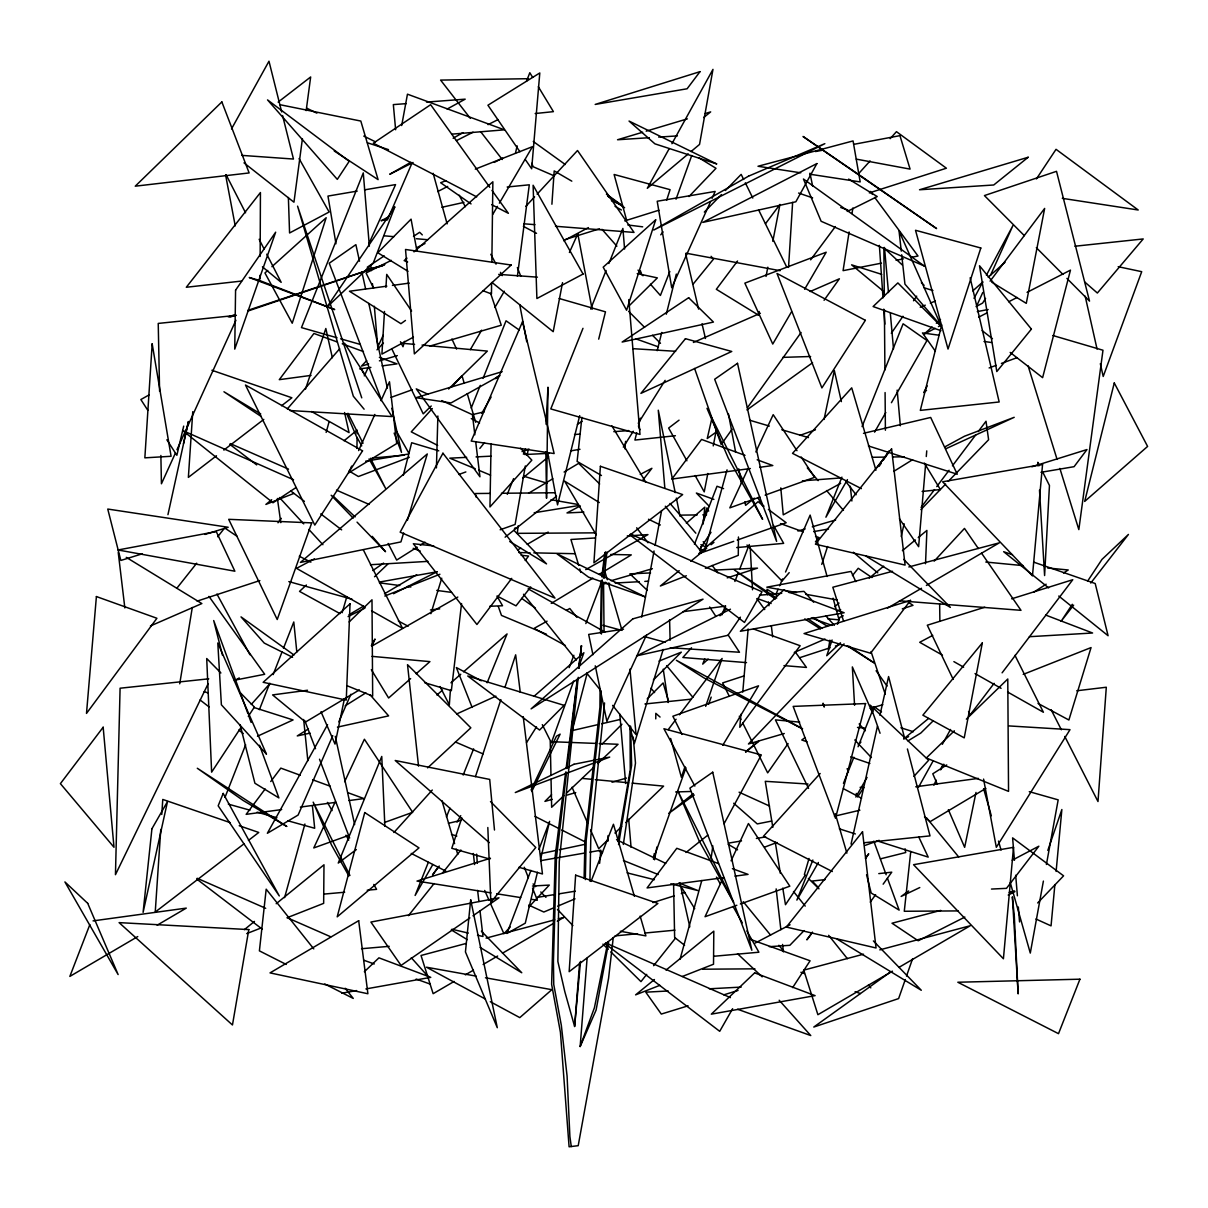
<?xml version="1.0" encoding="UTF-8"?>
<svg xmlns="http://www.w3.org/2000/svg" width="1208" height="1208" viewBox="0 0 1208 1208"><rect width="100%" height="100%" fill="white"/><g stroke="black" fill="none" stroke-linecap="round" stroke-linejoin="round"><path stroke-width="1.5" d="M601.222 691.927L601.176 706.861L586.182 840.557L585.321 879.62M601.388 634.034L602.203 579.885M260.067 278.988L260.082 275.228M260.158 256.428L260.43 192.54L186.319 287.262L241.63 281.056M600.074 688.62L599.923 707.254L584.959 841.025L584.098 878.307M600.512 632.72L601.357 580.565M356.964 448.485L357.055 437.462M357.085 433.793L357.115 430.124L344.084 440.739M738.45 537.001L738.284 555.348L705.396 568.288M655.763 718.881L655.823 713.339L660.051 717.039M491.596 282.732L491.46 293.952L482.732 290.63M491.852 262.181L492.864 181.789L413.997 251.868M607.971 841.161L608.062 835.589M491.082 443.729L489.965 506.952L531.837 460.157L520.512 448.213M589.912 881.145L590.848 836.057L604.559 702.92M436.42 467.904L437.87 416.005M925.524 563.713L926.898 530.433L918.246 537.575M546.031 424.174L547.979 387.194L546.529 498.27L545.835 451.943M384.491 311.468L381.909 354.11L413.438 337.138M385.941 287.368L386.726 274.382L411.596 311.045M788.537 267.421L792.629 202.4M160.77 829.473L155.243 912.055L243.986 843.833M161.766 814.464L162.778 799.439L230.335 822.678M192.767 411.686L188.373 477.371L216.474 455.778M551.905 204.227L554.2 170.902L571.807 181.155M450.403 690.055L449.331 704.838L439.984 686.521M578.224 677.326L559.259 861.697L557.87 961.538L564.831 991.768L574.615 1026.483L579.644 962.58M608.636 942.602L596.088 1010.115L580.142 1046.536L587.103 958.201M607.956 941.772L594.411 1007.759L580.142 1046.536M740.897 714.29L739.794 727.276L800.149 645.721L753.46 628.975M742.784 692.033L748.13 628.975M925.63 464.023L918.624 546.696L899.416 518.791M926.279 456.518L926.747 450.886M624.898 448.863L625.578 441.373M574.615 1026.483L580.489 961.432M599.621 863.342L600.814 850.236L589.866 852.138M1054.886 884.588L1051.051 925.872L1035.936 919.016M1056.109 871.451L1061.862 809.526L1047.819 850.432M700.398 552.207L700.957 546.575M703.162 524.061L704.808 507.164L686.37 523.17M579.176 668.009L579.946 660.565M580.323 656.835L581.471 645.661L578.692 667.949M604.151 578.33L606.884 552.116M518.126 525.888L517.326 533.347L595.378 532.849M910.756 851.474L904.279 911.27L958.186 910.908M581.939 417.349L577.107 461.441L601.463 475.499M613.271 937.499L608.56 978.374L578.209 1145.682L569.089 1146.785L560.421 1032.296L551.618 984.354L555.242 855.596L565.691 771.987M461.562 603.562L451.354 690.674L424.597 682.686M566.567 772.305L556.465 857.967L553.43 961.251L553.747 984.414L561.327 1025.335L567.081 1076.041L569.889 1136.456L571.278 1146.528M567.005 768.575L577.53 679.183M578.843 668.009L579.719 660.565M580.157 656.835L581.471 645.661M602.641 576.14L605.51 551.875M566.159 768.273L577.303 679.107M601.826 576.865L604.815 552.811M517.401 276.224L529.3 184.809L507.194 186.998M302.423 138.648L293.952 202.204L244.001 162.869M306.168 110.608L310.667 76.965L278.142 102.106M711.059 858.737L712.841 845.872M653.468 859.16L654.283 853.558M623.328 844.437L635.484 763.079L633.249 737.152M849.118 231.966L843.078 270.652L881.462 263.163M852.002 213.544L852.878 208.018M179.72 683.803L192.298 607.503M828.356 649.391L829.881 640.18M618.556 844.558L631.633 765.374L630.636 726.219M617.907 841.568L630.259 769.572L630.048 726.401M525.314 465.971L515.121 524.453L500.142 529.784M527.232 454.993L528.183 449.512M1043.395 881.085L1030.288 953.082L1010.281 882.625M1046.415 864.475L1058.178 799.862L1029.292 791.663M401.69 125.541L407.458 94.179L504.385 129.83L451.852 134.148M641.72 617.046L654.056 550.984M655.083 545.472L661.591 510.606M654.54 859.779L656.91 846.989M562.535 282.642L553.204 331.702L491.958 282.43M759.258 311.498L758.533 315.182L716.329 289.286L737.544 261.003M766.038 276.421L767.82 267.195M772.818 241.343L779.96 204.439L765.449 223.782M707.828 473.476L704.234 491.867L695.113 475.499M713.233 445.903L716.117 431.18M344.416 698.722L335.024 744.098L321.011 711.723M976.004 792.433L964.648 847.337L948.355 809.692M824.052 419.418L834.35 370.584L841.387 401.615M167.942 514.683L188.418 421.501L183.495 443.623M515.499 153.114L517.13 145.851M901.228 536.473L904.097 523.759M851.051 844.105L877.446 726.265M879.922 715.227L888.59 676.556L904.596 738.118M711.814 418.678L707.254 438.504L716.404 431.92M183.692 426.122L176.866 455.28L166.87 439.788M537.439 872.267L525.269 923.169L506.937 933.467L530.931 870.409M540.489 859.537L549.61 821.365L538.934 849.39M579.704 415.643L557.537 504.884L547.737 452.97M598.7 339.146L605.48 311.83L559.077 298.467M636.737 432.751L634.91 440.059L675.393 435.726M638.549 425.458L640.376 418.164M657.212 350.682L661.758 332.442M666.303 314.201L676.314 274.065M403.321 475.197L411.686 442.732L438.746 450.826M587.224 673.037L572.214 730.583L597.93 724.619M326.145 432.419L329.12 421.652M284.59 897.635L304.914 824.007M705.291 548.659L727.05 469.852M680.029 959.318L701.788 880.511M404.529 341.366L403.004 346.741L400.482 341.713M804.377 874.501L809.028 858.45M342.136 612.728L346.847 596.646M703.237 520.512L706.967 507.858L708.658 511.09M403.623 532.939L400.935 541.909L300.414 562.43L427.285 453.951L407.383 520.376M430.894 613.679L441.751 578.194M663.192 649.436L634.381 743.539L629.338 725.54M666.635 200.271L670.078 189.671L614.102 174.481L626.544 219.931M821.757 564.393L827.571 546.514M461.834 817.861L451.777 848.303L489.859 859.084M475.439 776.653L500.882 699.613M505.019 687.08L515.665 654.827L520.255 692.29M305.503 389.067L325.828 328.501L332.351 357.719M832.101 640.014L826.725 655.733L840.451 642.792M837.461 624.294L839.862 617.303L843.29 615.823M685.011 766.627L681.372 777.273L670.651 738.45M705.683 706.333L722.097 658.451L679.44 714.789M905.305 979.522L898.616 998.578L813.784 1027.042L891.081 971.564M906.513 976.049L912.599 958.714M653.8 857.801L685.963 767.729M708.658 704.158L711.195 697.091M676.012 199.214L691.746 155.5M573.694 680.995L551.376 742.829L542.301 724.649M578.783 666.861L583.887 652.728L534.208 696.14M569.194 667.616L573.86 655.28M585.85 623.57L601.856 581.29M603.185 577.771L605.178 572.486L607.292 579.719M526.507 81.329L529.814 72.722L532.637 77.388M89.86 924.603L69.853 976.411L137.757 936.562M694.464 544.31L717.008 486.25L723.592 488.621M704.777 658.858L702.724 664.128L708.13 659.07M721.901 614.887L725.313 606.084M734.902 581.471L738.33 572.668M739.704 569.149L749.277 544.536M225.005 797.371L245.632 744.762M259.388 709.685L269.716 683.381M273.144 674.608L282.083 651.807M283.457 648.303L293.786 621.984L296.821 651.988M591.014 881.447L613.438 824.264L634.381 896.276M669.821 271.498L660.399 295.462L650.448 284.197M471.226 408.062L480.271 385.367M483.064 378.391L506.046 320.799L519.198 330.026M428.342 862.301L415.114 895.46L432.811 864.52M446.447 816.925L449.935 808.197M463.177 775.038L473.611 748.869M841.916 477.13L825.91 517.205L847.442 479.591M862.074 426.59L903.116 323.789L926.974 340.535L891.428 402.702M812.863 860.02L796.872 900.096L818.39 862.482M843.456 783.343L853.89 757.205M858.073 746.755L874.064 706.68L881.523 711.905M582.981 328.319L550.788 408.923L639.998 434.442L628.794 299.599M590.682 309.037L606.084 270.486M608.892 263.48L622.89 228.433L624.596 249.029M507.269 494.344L513.581 478.625M523.396 454.178L525.51 448.938M487.126 682.777L507.073 633.928L463.57 671.814M387.421 219.962L412.019 163.05M775.868 594.427L778.103 589.247M779.598 585.804L782.573 578.904M785.547 572.003L810.145 515.091L827.102 576.503M332.789 735.672L298.104 815.053L267.361 833.278L327.564 724.634M338.814 721.871L350.879 694.253M371.988 645.933L375.008 639.032L371.354 645.616M933.905 785.245L936.155 780.111M940.655 769.828L942.904 764.679M351.679 466.077L348.599 472.947L396.707 443.562L389.489 381.758L381.003 400.679M358.625 450.584L374.827 414.45M569.406 252.487L577.801 233.793L592.131 309.293M368.682 244.197L395.575 184.597L364.514 189.867M710.5 201.751L671.708 287.746L657.212 201.253L715.166 191.438L712.056 198.308M976.577 306.198L982.753 292.487M990.485 275.349L1012.893 225.639L986.392 275.213M175.402 453.121L161.434 483.774L160.875 455.476M176.957 449.723L235.922 320.271M646.401 635.197L606.869 721.251L595.257 665.819M364.303 375.899L368.259 367.398M377.742 347.013L383.283 335.114M335.129 802.082L313.778 847.94L349.097 835.226M344.627 781.682L364.393 739.221L412.668 812.32L384.416 822.497M747.963 468.885L729.828 507.858L759.847 497.047M755.846 451.943L773.195 414.661L796.993 450.69M723.199 877.748L705.049 916.721L736.835 905.275M731.082 860.806L748.431 823.524L789.821 886.189L740.368 904.007M531.052 790.047L556.45 736.216L560.135 734.132L531.716 791.542M208.153 683.698L115.455 874.683L120.09 688.213L208.757 678.821M927.231 385.941L923.697 392.555L926.521 390.411M974.025 298.346L982.859 281.826M724.045 823.765L761.327 754.924L663.932 728.726L694.857 786.076M669.187 148.66L647.292 188.312L688.228 153.914M671.92 143.707L712.977 69.369L699.538 144.431L691.051 151.544M231.513 128.909L268.976 61.215L281.675 111.936M918.578 787.163L933.195 760.783M942.331 744.294L950.545 729.466M481.796 413.317L491.112 397.039M457.032 822.18L460.746 815.672M874.577 432.147L885.811 412.517M732.622 1008.695L719.711 1031.315L605.148 943.72M855.823 797.038L867.057 777.408M470.32 349.656L481.66 330.177M494.872 307.466L504.325 291.234M791.512 311.815L772.758 344.038L744.853 283.14L826.197 252.215L804.634 289.271M492.728 214.465L497.454 206.387M499.357 203.155L532.486 146.651L475.303 169.12M722.761 745.291L758.533 685.827L672.871 716.238L681.961 734.434M623.313 447.141L633.264 431.241M638.247 423.283L665.14 380.354M985.562 298.391L982.617 303.087L976.079 306.575M526.537 742.633L536.488 726.899M792.644 987.631L810.085 960.783L750.334 939.311M940.745 768.907L943.795 764.211M241.147 727.201L211.627 772.154L206.719 658.526L220.898 672.962M248.274 716.359L254.39 707.058L240.211 692.637M699.689 549.474L711.014 532.32M1072.326 604.302L1061.077 621.32L1073.64 605.133M1087.653 581.078L1101.968 559.41L1128.438 534.434L1090.764 583.041M1036.419 178.92L1056.034 149.324L1138.208 209.996L1062.3 198.338M805.328 875.03L785.487 904.701L782.769 888.122M879.167 466.288L881.221 463.223M883.259 460.173L889.39 451.007M865.653 858.344L868.718 853.754L865.457 858.284M891.308 333.302L902.95 316.254M913.52 300.777L916.706 296.126M740.398 617.167L727.941 635.302L636.646 655.869L730.447 609.194M788.084 743.584L767.669 772.863L742.648 722.882M732.124 429.172L721.176 444.514L694.585 368.455M747.45 407.685L801.085 332.502M824.067 300.279L839.394 278.791L810.19 291.521M870.213 902.195L875.604 894.69M883.139 884.18L891.746 872.176L878.79 873.61M438.021 867.299L432.555 874.909L439.259 866.045M877.204 467.541L889.148 450.931M812.289 932.289L806.869 939.839L812.516 932.35M810.644 259.826L835.377 226.56M277.991 522.792L281.328 518.338M265.156 788.99L246.16 814.343L281.675 809.587M270.743 781.546L280.815 768.122L300.263 775.249M990.107 281.162L1044.648 208.425L1026.287 303.359L991.677 282.128M511.739 578.375L476.934 624.506L413.347 543.751L433.778 545.925M525.208 560.512L528.576 556.058L521.131 555.257M921.085 507.42L934.524 489.587M936.759 486.613L949.08 470.274M952.433 465.82L975.943 434.608M978.178 431.634L986.015 421.245L988.612 439.742L948.235 481.403M668.22 729.617L676.072 719.243M660.746 234.835L663.026 231.83M994.109 683.335L970.16 714.879L968.544 711.497M1002.096 672.826L1072.78 579.704L1011.715 598.806M642.958 479.923L651.897 468.296L640.24 474.427M530.705 586.982L516.012 605.842L497.605 596.329M176.881 588.19L196.693 563.215M217.682 536.76L224.673 527.941L237.13 536.367M852.455 575.582L858.239 568.288L871.919 577.56M646.718 974.373L640.965 981.621L610.81 951.889M653.619 965.69L675.483 938.148M479.833 448.44L484.499 442.611M408.425 915.649L434.08 883.561M442.234 873.354L460.897 850.009M693.271 283.925L713.43 259.192L711.089 256.322M789.202 572.637L782.044 581.048L746.997 545.034M815.46 541.788L819.039 537.59L815.536 536.307M287.323 408.908L339.674 348.765M691.52 647.76L682.867 657.499L746.529 662.618M719.953 615.778L726.129 608.832M251.264 704.445L270.048 683.441M432.298 408.576L411.264 431.86L437.643 445.39M452.094 386.651L462 375.688L464.099 382.861M858.782 173.469L870.077 160.936M890.175 138.633L896.457 131.672L946.393 168.214L869.322 192.903M393.914 832.508L432.283 790.032M820.156 773.498L763.471 836.253L832.327 871.527M913.867 776.412L928.635 760.27L870.228 705.14L880.058 733.256M525.767 206.402L534.6 196.859M537.122 194.141L577.515 150.517L634.019 232.419L555.499 226.273M934.177 561.146L964.482 528.424L978.329 548.508M510.229 926.974L503.932 933.724L490.599 903.765M529.134 906.71L549.293 885.087L532.486 886.038M366.658 360.663L361.479 366.084L368.651 363.986M376.987 349.852L383.449 343.087M844.06 643.894L748.447 743.992L784.279 733.513M1037.672 902.95L1063.584 875.83L1012.606 837.884L1014.448 860.292M688.998 196.526L715.997 168.305L698.677 157.644M804.09 930.598L789.836 945.305L769.345 946.679M920.889 509.61L945.638 484.091M704.34 212.064L721.448 194.579M725.389 190.532L741.168 174.39L743.66 179.463M551.558 794.758L544.929 801.402L552.177 799.334M602.022 744.188L621.939 724.226M647.171 698.934L663.116 682.958L668.386 700.7M653.377 679.968L681.312 652.154L659.009 661.078M629.187 305.745L657.363 277.885L637.22 273.582M932.863 721.146L920.783 733.075L907.963 740.881M431.241 406.009L423.223 413.846L391.709 348.659M448.606 389.006L487.353 351.09L422.045 345.08M858.269 744.687L860.942 742.074M349.157 621.939L371.988 599.802L372.668 696.14L346.877 685.661M954.35 730.795L926.31 757.99L1008.544 791.376L1007.774 679.002L966.37 719.138M608.168 839.56L598.715 848.695L590.561 829.911M614.932 833.052L621.682 826.529M625.744 822.618L663.585 786.121L632.207 783.146M374.51 576.775L387.783 564.136M364.348 971.745L378.934 957.838L430.758 977.347L365.888 988.929M563.849 795.695L551.648 807.261L551.044 779.145M566.552 793.128L593.656 767.412M597.734 763.562L618.058 744.279L599.228 743.539M306.394 585.004L299.524 591.391L339.992 613.619M427.632 767.88L470.833 727.82L407.519 664.672L418.542 766.159M267.723 270.456L264.945 272.963L292.23 323.231L326.175 217.727L271.906 266.696M406.96 258.119L404.136 260.626L407.64 261.955M932.108 326.975L923.697 334.435L935.143 328.334M936.306 323.246L940.519 319.516M972.772 290.901L982.587 282.204M988.189 277.221L1005.026 262.302M410.644 678.594L388.614 697.998L371.339 669.685M416.156 673.747L429.912 661.622L372.034 656.367M436.903 695.023L442.521 690.13M450.946 682.807L460.761 674.245M745.834 752.146L758.639 741.259L745.578 751.738M522.898 478.006L548.568 456.7M754.336 498.149L745.608 505.352L744.913 501.697M834.653 606.673L838.986 603.094M869.247 578.088L883.667 566.174M902.391 550.682L915.362 539.961M498.27 376.216L495.371 378.587L498.572 376.639M904.007 738.677L928.559 718.473M271.679 499.719L265.881 504.431L293.846 493.423M679.198 570.659L660.368 586.001L686.34 575.778M690.78 561.237L706.71 548.251M711.059 544.717L713.958 542.362M244.348 929.662L254.48 921.417M276.194 903.72L323.986 864.792L323.653 903.357L286.945 917.793M654.434 979.537L635.604 994.864L659.84 985.335M666.016 970.1L713.807 931.172L713.52 964.226L682.354 976.472M703.645 117.538L710.666 111.891L705.306 113.492M693.347 793.626L668.688 813.407L694.238 795.03M505.11 537.198L556.541 496.201M686.023 852.47L707.843 835.121M223.857 450.086L263.797 419.387M281.539 405.752L291.898 397.779L211.898 370.267M248.425 840.421L258.769 832.463L239.214 825.728M679.047 420.158L668.643 428.055L686.899 460.776M356.33 849.571L338.24 863.071L381.758 756.45L384.884 826.347M804.785 737.786L801.795 739.991L807.035 741.803M908.643 890.96L901.123 896.457L919.786 887.548M746.937 409.95L812.561 362.732M405.465 320.437L400.92 323.684L349.474 291.249L386.847 286.16M372.864 570.538L383.57 563.094M469.912 917.899L401.056 965.449L370.901 922.051L498.979 897.816L472.977 915.785M367.247 267.21L384.204 255.9M413.483 236.391L419.644 232.283L422.302 234.896M295.96 487.594L272.993 502.77L182.665 430.516L293.544 479.757M577.424 424.31L582.12 421.29M1033.504 592.328L1046.128 584.204M1063.508 573.015L1068.234 569.98L1047.623 567.986M946.725 764.936L932.787 773.784L937.242 784.037M417.137 547.164L396.662 560.074L388.13 543.464M420.278 545.17L425.005 542.196M308.433 728.922L297.259 735.929L310.048 733.12M345.126 705.865L365.873 692.833M893.739 471.407L912.599 459.674M551.241 603.411L592.871 578.179M599.274 574.298L631.286 554.88L610.674 554.457M528.576 493.241L552.811 478.776M564.106 472.026L578.647 463.359L599.666 483.985M359.38 689.919L305.488 722.052L272.6 694.917L307.512 690.251M985.849 788.416L930.175 821.621L924.498 816.94M349.052 614.706L363.533 606.144M384.461 593.792L416.639 574.766M157.161 925.192L186.274 908.114L93.061 920.889M517.568 549.987L520.799 548.1M527.247 544.34L548.206 532.094M887.472 608.153L921.523 588.266M926.385 585.427L999.333 542.83L908.839 566.96M454.102 981.455L433.144 993.686L421.033 955.483L466.197 943.433M465.382 974.856L473.445 970.145M483.125 964.497L497.636 956.026M502.483 953.203L554.079 923.078M557.296 921.191L563.759 917.416L558.338 918.865M892.47 971.156L817.891 1014.705L803.773 970.13L863.509 954.199M898.948 967.381L970.281 925.721L879.786 949.865M372.124 645.933L457.802 597.054M410.886 162.265L389.761 174.269L413.091 162.491M453.121 138.24L462.875 132.699M148.916 395.016L140.853 399.546L147.859 410.373M234.367 680.693L239.244 677.945M585.729 569.632L647.956 534.615L627.284 535.929M499.916 375.658L451.007 402.944L415.975 397.704L502.181 371.641M547.058 621.169L534.072 628.402L565.404 645.54M566.537 610.312L569.768 608.5L576.85 617.303M447.141 109.052L465.186 99.162L426.5 102.091M840.662 483.366L783.252 514.85L780.791 487.896M944.716 446.96L964.467 436.239L1014.207 417.319L945.788 448.772M563.698 240.754L588.432 227.587M938.42 326.598L941.696 324.861L920.315 410.388L999.167 401.977L970.145 277.795M314.382 558.881L296.504 568.349L365.012 607.096M932.742 635.378L919.696 642.294L942.482 655.174M580.308 505.925L566.99 512.932L583.872 512.132M1012.213 860.217L1038.85 846.204L1006.475 888.348L991.466 889.058M755.121 943.086L790.062 924.784M387.768 217.319L381.124 220.747L386.636 219.524M437.689 191.574L447.685 186.425M494.268 162.4L502.588 158.112M978.676 317.16L987.011 312.887M1008.71 301.758L1017.06 297.485M1027.072 292.351L1070.469 270.124L1042.61 377.666L1010.16 352.419M964.875 917.068L918.201 940.775L892.017 923.229L940.7 910.409M1008.212 895.068L1014.886 891.685M456.413 140.626L473.068 132.201M488.062 124.635L498.058 119.592M348.1 616.593L364.922 608.107M393.521 593.702L437.266 571.656M391.301 260.369L366.024 272.993L373.589 288.078M416.579 247.746L425.005 243.533M847.276 211.445L877.25 196.557L848.65 179.101M257.485 736.216L293.076 719.938L253.952 707.495M903.66 738.903L908.612 736.638M456.715 713.943L495.914 696.155M693.407 342.453L760.391 313.25M150.426 625.955L201.842 603.562L126.266 557.356M794.275 652.441L825.004 639.062M554.23 907.631L543.827 912.025L528.696 905.079M557.688 906.166L575.023 898.843M920.239 307.209L925.283 305.156M930.326 303.102L935.37 301.064M384.808 596.027L439.923 574.238M1023.221 674.381L1091.05 647.579L1068.884 720.013L1038.004 703.418M445.843 180.702L440.633 182.74L471.06 203.926M246.734 933.603L260.732 928.106M409.361 457.228L358.399 476.526L349.036 471.014M764.679 847.11L776.986 842.459M989.125 367.942L996.132 365.36M1001.402 363.427L1017.166 357.613M458.844 474.472L465.865 471.935M522.052 451.626L529.074 449.089M865.109 845.404L879.167 840.33M391.06 397.372L412.245 389.731M799.923 435.393L815.46 429.791M765.147 495.144L814.585 477.326L801.13 456.956M733.739 541.32L698.768 553.702L758.035 501.713L763.969 506.137M737.242 540.082L786.197 522.747L768.409 509.459M230.018 317.13L235.364 315.303M247.821 311.075L384.839 264.522L247.836 310.365M228.267 316.934L235.394 314.548M197.115 601.131L259.856 580.565M837.099 610.916L840.677 609.738M902.316 608.832L912.976 605.344L908.416 602.264M744.113 675.891L722.641 682.913L729.3 696.231M799.59 657.741L830.017 647.79M835.377 646.023L840.753 644.272M727.201 577.877L757.507 568.138L714.351 570.07M652.954 902.587L674.245 895.838M681.342 893.588L684.891 892.455M565.48 239.441L599.606 228.765M624.763 220.898L658.889 210.222M1031.904 466.786L1086.974 449.557L1074.078 466.681L1040.979 472.313M984.777 607.231L927.306 625.216L953.188 679.349M490.478 858.239L417.002 881.085L491.067 892.878M142.302 553.808L120.83 560.452L107.754 509.051L228.176 527.262L204.922 534.449M688.077 1005.826L661.304 1014.071L645.767 992.176L668.22 990.983M723.773 994.848L738.043 990.454M642.611 132.246L617.545 139.75L649.345 137.697M646.189 131.174L687.382 118.852M797.929 531.037L805.117 528.923M812.305 526.809L835.649 519.953M379.403 360.845L397.326 355.605M429.58 346.168L501.26 325.224L490.599 293.242M605.767 582.286L600.391 583.857L609.647 583.343M611.142 580.716L652.38 568.696M870.288 708.371L882.837 704.702M566.673 795.181L575.733 792.599M611.988 782.225L626.499 778.088M514.457 528.304L518.066 527.352M892.546 571.308L832.825 587.239L843.562 621.123M486.069 938.133L554.714 919.832M1009.209 892.365L1014.614 890.93M880.541 858.828L905.713 852.531L905.109 848.816M473.204 414.435L484.136 411.853M863.509 433.325L930.689 417.455L957.234 474.216L868.416 445.963M448.44 823.297L461.199 820.292M834.471 816.215L859.885 810.206M601.614 723.773L619.991 719.515M441.856 207.293L463.932 202.385M366.266 269.49L382.649 265.896M337.455 727.11L388.629 715.876L369.965 694.66M541.199 853.588L555.74 850.508M559.38 849.737L584.823 844.347M771.64 821.062L757.25 823.916L733.694 803.245M896.079 260.309L903.403 258.874M910.711 257.455L918.02 256.021L874.713 197.417M235.349 680.059L264.703 674.275L208.939 596.39M815.475 151.559L822.829 150.169M854.041 144.296L899.945 135.643L910.077 169.105L856.291 159.124M977.287 311.589L988.114 309.535M379.523 582.045L436.979 571.792M341.788 993.218L356.617 990.575M813.648 531.626L828.477 528.998M570.886 450.856L580.006 449.285M540.656 860.67L584.4 853.09M357.206 191.106L327.972 196.073L335.96 243.774M365.707 461.169L408.44 454.042M728.5 843.109L741.516 840.934M756.374 838.458L765.676 836.902M536.865 897.453L555.151 894.464M558.806 893.875L575.25 891.187M534.193 512.751L578.753 505.518M623.524 629.202L588.673 634.426L592.932 654.736M699.719 550.455L705.261 549.685M392.449 285.405L409.255 283.11M311.06 375.401L279.29 379.659L313.929 333.453L336.926 341.864M359.682 368.893L370.886 367.398M382.106 365.888L397.07 363.895L379.387 357.417M750.379 468.538L671.859 479.048L701.561 439.44L745.004 455.356M759.726 467.285L772.818 465.533L757.174 459.81M300.369 807.08L335.899 802.323M348.991 800.572L363.94 798.564L348.025 792.735M915.77 786.77L978.389 778.39M723.743 877.657L647.095 887.925L676.797 848.303L718.503 863.584M734.962 876.147L748.054 874.396L732.41 868.673M682.792 611.701L725.721 606.129M430.456 609.964L439.727 608.862M1076.736 690.765L1106.302 687.246L1097.996 801.538L1064.776 736.442M825.109 879.605L812.154 881.055L818.511 887.669M1074.878 246.236L1143.206 238.942L1097.362 293.031L1084.814 282.068M535.174 113.537L553.415 111.649L538.315 86.734M236.391 315.348L158.233 323.427L159.592 391.332M922.127 491.445L940.383 489.557L924.331 463.087M644.936 703.977L690.946 699.19M863.901 842.776L930.009 835.876L907.419 748.975M615.083 935.883L637.522 933.739M644.996 933.029L674.91 930.175M372.17 458.059L404.076 455.19M736.714 547.571L783.66 543.358L773.513 525.404M324.016 894.086L344.673 892.229M367.202 890.205L376.594 889.36L373.8 884.437M713.822 956.268L758.896 952.221L746.891 931.006M759.5 595.212L781.727 593.294M789.126 592.645L803.954 591.376L813.663 602.233M361.554 948.718L389.202 946.332M406.235 103.631L393.34 104.598L395.635 129.754M802.399 480.844L841.1 477.915M574.555 434.502L580.157 434.095M613.815 431.664L628.779 430.592M658.692 137.093L677.401 135.9M595.363 537.953L570.931 539.493L578.738 565.465M370.494 564.725L428.01 561.373M1029.352 636.707L1092.591 633.007L1045.615 615.038M615.189 583.026L639.259 581.697M644.8 581.395L648.515 581.184M709.383 988.793L741.184 987.102M466.666 457.349L449.799 458.164L475.272 468.795M476.027 456.896L491.022 456.156M524.74 454.525L549.111 453.332M650.553 572.924L629.912 573.845L647.111 590.184M489.708 606.28L502.558 605.752L496.941 596.057M782.86 357.372L810.613 356.496M675.665 791.965L690.674 791.482M528.5 78.701L440.603 80.09L470.289 118.324M872.448 457.288L885.54 457.092M893.029 456.971L904.248 456.79M680.255 515.136L697.167 514.925M702.799 514.85L706.559 514.789M490.267 493.377L475.378 493.528L476.133 497.137M501.426 493.272L555.363 492.743M702.618 969.209L754.924 968.831M518.821 552.554L530.07 552.781M533.815 552.856L575.053 553.717M595.453 743.403L550.259 741.652L550.969 775.4M289.829 410.524L392.026 416.579L344.537 343.178M632.826 348.674L675.619 351.286M1008.62 725.902L1070.016 729.647L996.328 847.306L983.584 779.085M808.046 784.022L765.283 781.319L772.818 827.359M860.111 787.314L863.826 787.556L857.559 796.918L856.245 793.399M670.334 647.745L739.477 652.245L728.167 635.061M241.811 155.379L293.469 159.048L282.581 115.56M498.723 274.367L537.424 277.161M523.713 223.782L534.933 224.658M899.447 600.814L1020.986 610.327L981.53 553.143M783.977 665.623L806.446 667.435L795.468 652.199M384.461 235.832L393.853 236.677M416.398 238.716L427.677 239.743M827.797 618.843L839.062 619.855L833.082 598.187M403.396 343.359L414.586 344.386M799.681 722.127L775.43 719.877L808.56 788.416M857.514 727.458L864.973 728.137M582.377 778.42L591.603 779.296M595.302 779.643L628.522 782.799M985.803 562.037L1023.267 565.646M627.858 224.99L642.686 226.832M379.448 582.83L399.788 585.533M407.171 586.514L410.871 586.997M436.752 590.425L451.55 592.388M939.25 335.25L922.459 332.925L935.385 351.226M984.007 341.456L991.466 342.498M800.738 172.82L758.005 166.266L853.059 140.928L860.187 181.91L810.024 174.239M496.624 893.754L520.693 897.589M531.792 899.356L537.349 900.232L532.532 888.076M551.014 499.704L578.526 504.566M620.353 931.277L645.903 935.883L640.149 916.087M476.254 976.14L426.469 967.215L485.405 999.061M485.465 977.785L551.845 989.684L519.787 1017.619L490.312 1001.704M796.495 592.569L766.823 587.179L851.036 571.429L855.808 581.622M805.766 594.26L837.295 599.983M685.963 253.182L780.111 270.698M279.863 104.688L360.815 121.057L378.089 179.63L334.238 150.985M1118.185 266.696L1141.711 271.679L1103.206 376.473L1100.337 363.699M451.868 929.239L468.342 933.089M477.492 935.219L482.989 936.502L479.984 910.681M627.118 872.871L654.404 879.696M670.787 883.803L698.073 890.628L678.971 882.927M602.943 625.246L620.776 630.123M643.97 636.465L665.366 642.324M288.833 581.592L352.117 599.244M228.342 804.135L249.92 810.175M257.123 812.184L276.904 817.71M287.7 820.73L314.684 828.265L312.404 805.766M518.881 867.284L542.467 873.958L523.23 716.631M337.032 337.772L301.471 327.61L363.276 172.895L369.361 246.16M340.596 338.799L360.15 344.386M1052.848 335.507L1102.98 350.229L1078.835 529.602L1059.869 468.417M749.821 420.278L769.36 426.062M781.803 429.731L808.469 437.598M523.577 476.179L547.043 483.2M881.659 274.352L851.61 264.839L884.286 291.943M924.075 287.761L932.923 290.569M900.896 727.79L913.324 731.731M839.364 828.854L855.355 833.943M876.676 840.723L928.197 857.106L918.82 837.069M204.167 691.686L207.731 692.803M451.475 834.381L456.805 836.072M367.428 142.786L388.493 149.626M798.594 193.053L812.637 197.87M840.738 207.519L847.759 209.935M850.674 756.857L869.881 763.471M1012.455 554.744L1003.652 551.694L1048.62 587.873M1033.58 562.097L1095.203 583.524L1108.083 635.725L1058.767 596.042M940.972 330.705L873.097 306.545L897.861 282.914L941.349 326.568M635.71 338.799L658.405 346.877M800.889 972.274L804.392 973.527M855.113 991.647L860.353 993.52M757.189 598.519L771.127 603.532M811.157 617.922L832.055 625.442M737.65 1009.269L810.764 1035.558L779.175 1000.239M363.774 960.209L374.253 963.969M416.156 979.054L430.124 984.067M713.883 499.387L696.367 493.03L709.338 506.363M780.489 523.577L803.26 531.852M342.242 343.812L363.457 351.588M312.646 779.779L330.328 786.257M413.181 548.341L420.188 551.014M602.611 852.093L599.138 850.689L601.584 853.467M623.434 860.504L658.149 874.516M478.67 470.214L490.554 475.182M546.529 634.275L501.486 615.416L498.36 606.658M455.431 742.014L483.079 753.913M553.611 175.613L533.211 166.764L531.762 163.322M611.429 200.679L621.637 205.103L606.401 194.141M630.365 534.072L762.006 591.754L744.475 622.452L629.912 534.857M230.305 443.608L288.531 469.127M336.488 490.131L369.044 504.4M605.586 942.935L730.402 997.627M197.176 878.276L265.684 908.295M287.957 918.065L330.781 936.819M739.085 792.191L769.541 806.038M428.161 394.336L416.247 388.87L479.954 476.798L475.741 442.098M441.781 400.603L472.419 414.691L474.85 434.789M616.533 839.681L665.684 863.358M648.5 519.244L660.323 524.982M700.882 544.672L705.955 547.118M306.832 108.237L316.873 113.144M363.774 136.096L375.492 141.834M292.547 657.273L264.25 643.079L241.026 616.88L293.937 654.978M534.978 816.397L558.368 828.28M561.72 829.987L585.11 841.87M286.221 964.452L259.403 950.862L266.183 889.179L313.778 948.899M324.771 983.991L353.264 998.427L345.126 988.235M299.312 556.239L310.894 562.143M861.38 488.636L792.524 453.362L851.715 387.828L875.936 470.229M411.233 853.407L445.858 871.149M802.444 728.847L704.113 677.99L676.374 660.293L802.535 728.771M476.707 196.874L373.332 143.178L430.637 104.703L489.769 187.315M491.701 204.665L508.387 213.333L491.958 190.381M471.301 418.602L479.561 422.951M843.395 788.673L861.561 798.246M523.366 226.334L536.533 233.325M481.297 680.784L456.367 667.556L472.147 707.435M398.368 620.987L408.123 626.227M311.543 411.52L349.052 432.615L344.567 412.532M528.107 588.824L604.831 631.965M953.882 661.622L963.637 667.148M975.037 673.596L1001.085 688.318M1007.593 692.003L1043.41 712.252L1014.962 655.355M371.536 610.78L402.536 628.311L363.336 549.851M615.023 206.311L621.425 210.026M728.213 844.332L737.559 849.843M260.747 413.951L223.948 391.769L261.185 416.488M866.272 556.284L950.349 607.382L903.735 559.38M509.701 541.501L546.529 563.894L513.974 530.372M837.22 939.175L921.296 990.273L873.384 940.941M451.309 929.918L467.315 939.658M480.135 947.45L521.765 972.757L481.403 931.187M776.563 595.136L767.005 589.293L767.654 594.789M813.18 617.545L827.51 626.303M407.972 271.272L377.772 252.729L411.067 219.161L416.851 250.539M599.304 502.558L564.634 481.161L596.208 534.827M804.724 618.934L820.474 628.915M847.246 645.887L874.018 662.845L848.907 646.144M776.699 598.126L734.313 569.934L775.385 599.077M808.092 618.994L822.225 628.402M607.624 196.028L624.596 207.731M607.911 196.043L623.253 206.674M521.705 598.383L535.476 608.168M533.272 141.487L565.269 164.514M229.852 444.378L256.685 464.899M290.977 491.112L304.386 501.365M320.784 513.898L341.653 529.859M196.738 879.062L262.317 929.209M982.134 330.614L992.447 338.648M200.105 699.976L209.044 706.922M238.791 730.07L243.261 733.543M684.589 945.275L674.638 937.468L673.581 883.652M262.438 266.847L281.177 282.34L266.772 254.193M853.256 552.222L877.778 572.864M489.225 842.625L395.212 760.496L489.708 779.417L494.48 830.017M884.664 248.546L902.346 265.02M921.387 282.748L924.105 285.284M737.514 953.716L762.173 976.849M333.212 496.141L355.107 516.918M808.363 878.412L818.979 888.831M602.943 944.128L608.183 949.292M1024.339 235.651L984.429 195.575L1056.517 171.325L1089.525 301.124L1066.906 278.399M1036.313 247.67L1062.919 274.397M628.628 311.317L644.559 327.323M652.531 335.311L660.489 343.314M490.493 801.538L535.778 847.487L490.856 902.255L487.821 827.51M870.53 708.416L873.158 711.089M331.173 495.25L353.174 518.111M357.055 522.143L385.533 551.724L372.215 536.367M533.106 883.924L535.673 886.612M540.806 891.987L545.941 897.363M557.492 909.458L572.894 925.585M854.796 739.96L871.421 757.597M279.441 497.53L303.737 523.894M308.855 529.436L322.913 544.702M859.145 723.97L865.381 730.78M825.819 615.823L834.32 625.336M411.309 957.733L428.508 976.97M601.962 229.293L616.88 246.175M638.02 270.124L642.988 275.756M670.032 503.479L695.823 533.196M703.192 541.697L706.876 545.941M807.291 467.889L818.133 480.633M826.574 490.539L843.441 510.365M650.976 688.258L654.585 692.592M364.106 409.18L353.325 396.224L297.576 206.16L361.751 397.855M666.635 665.653L692.894 697.333M926.536 817.816L958.699 856.97M743.252 901.697L770.568 935.113M778.888 945.275L783.645 951.089M793.505 891.489L805.207 906.106M828.643 935.309L847.382 958.669M868.461 984.943L870.802 987.872M523.517 594.26L576.276 660.066M586.816 673.218L600.889 690.765M612.607 705.381L636.057 734.63L629.957 669.126M665.306 506.228L701.576 552.131M712.101 565.45L717.945 572.864M845.827 481.524L856.11 494.767M480.573 131.566L502.271 159.516M636.676 527.79L647.986 542.739M870.273 191.408L872.493 194.412M757.038 598.896L764.724 609.557M876.102 670.757L887.065 686.069M519.923 151.74L487.926 105.232L539.795 72.963L531.671 168.788L525.269 159.486M709.655 606.96L715.831 616.322M682.127 888.273L694.706 908.658M611.897 425.88L645.751 482.158M757.824 497.651L762.429 505.805M716.45 877.129L720.134 883.652M733.06 906.513L742.286 922.837M360.558 367.715L364.272 374.284M395.801 430.063L408.787 453.045M327.443 802.399L332.079 810.598M345.986 835.211L348.765 840.134M299.071 158.55L329.135 212.004L289.573 232.978L288.38 197.493M361.736 445.858L356.239 436.073L346.726 413.816M369.059 458.919L385.548 488.319L370.524 458.3M348.87 875.951L331.475 844.936L313.174 802.142L349.927 875.498M216.927 594.034L249.981 654.766M459.191 195.213L465.337 206.704M490.795 254.299L496.05 264.144M500.444 272.344L502.196 275.635M1051.141 709.745L1061.364 729.768M226.077 174.722L245.571 212.789M259.146 239.29L264.22 249.226M1039.499 465.624L1037.838 462.302L1038.065 466.016M1042.806 472.237L1049.45 485.48L1044.603 575.552L1039.499 490.146M739.311 716.223L740.987 719.56M347.964 413.287L363.004 443.291M745.321 182.846L752.795 198.052M758.609 209.89L786.846 267.346M451.913 338.965L456.564 349.112M638.458 426.349L639.998 429.776M484.68 890.447L489.119 900.428M872.448 712.826L852.35 666.922L854.569 705.276M572.048 787.254L587.601 823.086M524.257 867.238L528.394 877.657M517.371 267.557L520.799 276.315M381.426 399.848L329.225 263.238L355.877 244.65L359.516 261.2M394.14 433.128L401.494 452.396L391.815 408.274M304.793 720.678L315.514 748.703M319.516 759.213L349.641 838.035M824.385 706.74L823.086 703.207L824.007 706.861M847.14 768.635L848.439 772.184M873.792 841.161L886.144 874.758M887.457 878.291L899.145 910.122L871.195 893.014L866.559 874.773M247.912 713.626L213.695 620.55L222.498 655.295M249.195 717.144L251.128 722.414M259.524 745.23L278.897 797.914L254.918 783.252L240.105 724.755M871.043 651.61L885.253 694.253M1028.083 365.858L1057.091 459.418M579.78 568.923L580.806 572.396M835.302 813.709L846.884 853.12M467.254 393.597L475.68 422.271M441.962 800.678L454.601 843.667M456.186 849.043L457.756 854.418M608.334 583.343L622.014 630.41M983.614 788.673L991.315 815.778M998.487 841.07L1001.055 850.1M433.159 173.303L447.126 223.888M640.466 270.834L641.463 274.473M685.736 254.058L698.601 309.112M702.029 323.789L705.457 338.482M1085.177 296.202L1097.06 349.097M679.938 883.093L689.798 926.853M361.932 272.223L365.571 288.772M368.802 303.48L387.375 388.055M335.265 736.321L354.639 824.566M809.964 173.167L812.637 186.047M675.227 492.622L658.269 410.207L664.838 488.108M676.359 498.119L680.119 516.42M225.579 174.888L235.243 225.911M728.484 413.982L735.672 452.366M738.752 468.81L741.501 483.426M519.742 304.688L526.733 341.758M775.234 842.082L780.368 873.399M663.237 669.172L668.205 702.528M277.402 498.466L280.784 522.641M768.53 602.097L768.967 605.767M771.353 625.88L772.667 636.858M118.233 552.449L124.847 607.926M473.325 853.482L474.608 864.55M477.613 890.387L478.896 901.455M776.155 888.892L780.866 929.631M782.573 944.445L783.433 951.844M901.274 251.113L899.039 230.939L941.213 326.069L904.928 284.106L901.681 254.782M850.281 486.235L851.882 500.988M303.661 719.5L307.844 760.753M884.482 247.489L888.484 292.532M890.326 313.174L893.497 348.825M897.166 390.109L900.337 425.775M619.81 714.139L625.668 783.509M628.689 819.13L631.059 847.261M1015.686 875.241L1017.393 895.777M1018.314 906.981L1019.552 921.93M371.082 266.817L371.385 270.577M372.472 283.729L372.789 287.489M374.344 306.273L377.787 347.602M476.647 854.162L477.326 863.373M879.364 245.36L883.018 297.893M883.803 309.142L884.845 324.152M750.168 546.529L752.539 589.776M669.579 619.674L670.123 640.27M939.643 603.97L939.884 620.686M603.562 583.947L604.06 632.267M883.879 247.519L884.286 296.488M884.407 309.671L884.905 369.95M885.087 392.555L885.404 430.229M235.575 290.177L234.745 349.112L275.666 232.178L235.575 290.177M350.048 603.819L346.258 700.096L263.163 682.309L350.048 603.819M152.178 343.827L144.854 457.847L171.083 456.277L152.178 343.827M600.391 466.288L593.928 562.807L682.671 494.585L600.391 466.288M575.627 875.151L569.164 971.67L657.907 903.448L575.627 875.151M96.398 596.556L86.493 713.415L156.919 618.269L96.398 596.556M1042.564 464.446L1032.463 575.869L942.602 481.796L1042.564 464.446M1013.512 847.337L1003.41 958.759L913.55 864.686L1013.512 847.337M470.682 899.854L465.442 951.934L497.288 1027.706L470.682 899.854M151.921 828.764L143.103 912.372L167.504 801.584L151.921 828.764M248.803 929.586L232.464 1024.988L119.094 922.625L248.803 929.586M982.315 642.943L964.226 737.861L922.867 715.181L982.315 642.943M1114.274 382.951L1084.678 501.426L1147.6 446.431L1114.274 382.951M865.577 703.569L835.498 818.209L793.158 706.393L865.577 703.569M364.74 812.561L337.198 916.842L418.98 847.895L364.74 812.561M655.687 219.826L626.59 310.245L603.2 267.179L655.687 219.826M980.82 248.002L948.023 349.052L915.513 230.275L980.82 248.002M311.739 522.883L277.221 619.523L228.689 519.319L311.739 522.883M394.759 207.036L373.197 263.223L326.749 307.361L394.759 207.036M1079.937 979.19L1058.51 1033.67L957.823 982.24L1079.937 979.19M223.193 793.43L218.165 805.812L279.29 895.959L223.193 793.43M522.52 321.736L471.196 441.071L554.14 453.559L522.52 321.736M442.943 453.226L400.15 532.169L554.955 598.081L442.943 453.226M816.88 163.578L795.845 201.781L702.784 222.408L816.88 163.578M362.536 450.826L314.79 525.087L245.466 385.02L362.536 450.826M865.366 320.316L821.893 387.919L777.001 273.461L865.366 320.316M349.203 161.313L337.304 179.373L267.542 99.902L349.203 161.313M700.006 71.65L687.11 88.773L595.197 104.432L700.006 71.65M910.545 600.391L870.56 653.226L804.045 633.551L910.545 600.391M103.163 727.231L60.4 783.645L113.99 847.261L103.163 727.231M891.58 448.878L815.4 544.174L905.094 565.087L891.58 448.878M862.527 831.768L786.348 927.065L876.057 947.978L862.527 831.768M685.449 338.693L640.904 393.385L731.761 351.468L685.449 338.693M1031.405 329.104L996.811 371.551L979.507 265.745L1031.405 329.104M564.121 705.351L539.568 730.055L467.753 676.012L564.121 705.351M221.864 101.925L135.251 186.183L249.135 172.94L221.864 101.925M783.705 589.987L740.368 631.271L844.165 612.743L783.705 589.987M754.653 972.878L711.316 1014.161L815.113 995.634L754.653 972.878M511.195 265.035L414.359 353.899L405.526 249.467L511.195 265.035M632.826 618.858L531.097 708.87L703.041 599.168L632.826 618.858M1028.189 157.251L993.731 184.99L919.53 189.762L1028.189 157.251M737.514 363.321L714.668 379.267L776.608 541.395L737.514 363.321M712.735 772.199L689.904 788.129L751.844 950.258L712.735 772.199M688.651 297.712L622.135 342.045L713.46 322.068L688.651 297.712M358.685 920.692L270.033 972.893L367.896 993.746L358.685 920.692M748.567 176.157L653.785 230.033L824.853 143.661L748.567 176.157M583.056 274.05L536.896 298.527L533.106 185.247L583.056 274.05M574.011 764.256L515.288 792.554L609.693 757.099L574.011 764.256M216.262 531.596L118.022 549.972L234.865 571.203L216.262 531.596M259.025 280.301L249.256 277.508L334.707 309.58L259.025 280.301M716.616 163.895L654.917 143.843L629.051 121.057L716.616 163.895M645.419 596.979L588.538 577.152L557.069 553.868L645.419 596.979M924.301 266.017L821.138 221.291L803.441 178.995L924.301 266.017M286.673 826.408L243.019 800.391L197.297 768.258L286.673 826.408M863.01 177.531L803.048 136.474L936.593 228.584L863.01 177.531M87.716 903.342L64.915 881.931L118.127 974.569L87.716 903.342M266.424 754.079L221.381 704.793L217.802 643.003L266.424 754.079M762.535 519.214L728.333 458.255L706.997 408.334L762.535 519.214M733.482 902.104L699.281 841.145L677.945 791.225L733.482 902.104M1014.297 916.057L1012.38 896.849L1018.148 993.882L1014.297 916.057"/></g></svg>
